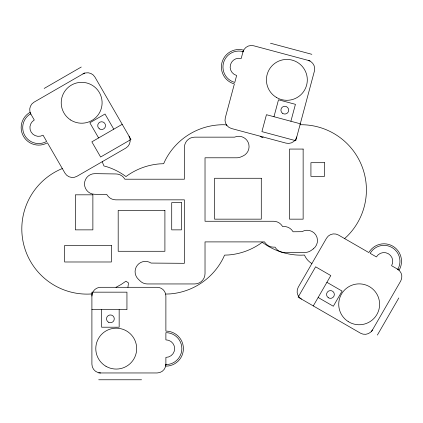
<?xml version="1.0" encoding="UTF-8"?>
<svg xmlns="http://www.w3.org/2000/svg" width="423" height="423" viewBox="0 0 423 423"><rect width="100%" height="100%" fill="white"/><g stroke="black" fill="none" stroke-linecap="round" stroke-linejoin="round"><path stroke-width="0.63" d="M91.902 296.058L92.33 293.351A8.761 8.761 0 0 1 100.663 287.296L157.123 287.296A8.761 8.761 0 0 1 165.456 293.351L165.885 296.058L165.885 331.103A17.523 17.523 0 0 1 183.402 348.626A17.523 17.523 0 0 1 165.885 366.144L165.885 357.382A8.761 8.761 0 0 0 174.646 348.626A8.761 8.761 0 0 0 165.885 339.865L165.885 332.658A15.963 15.963 0 0 1 181.848 348.626A15.963 15.963 0 0 1 165.885 364.589M273.967 116.722L278.503 99.796L295.428 104.333L290.892 121.258M313.279 305.919L330.802 275.569L315.627 266.807L298.104 297.158L360.491 333.176A8.761 8.761 0 0 0 372.457 329.972M371.484 331.653L400.687 281.073A8.761 8.761 0 0 0 397.483 269.107M377.385 335.064L398.804 297.972M344.602 238.577L347.309 236.071A65.221 65.221 0 0 0 301.192 124.732L300.029 124.774M263.138 136.999L262.255 137.66L260.187 136.206M44.166 88.449L81.258 67.03M84.669 72.936L34.083 102.139A8.761 8.761 0 0 0 30.879 114.104M122.205 124.325L91.854 141.848L100.616 157.018L130.966 139.5L94.948 77.113A8.761 8.761 0 0 0 82.982 73.909M116.002 287.296L121.11 284.499L125.969 281.179L128.486 282.934L127.936 287.296M62.308 168.544L62.075 168.634A65.221 65.221 0 0 0 92.151 293.911L92.198 293.906M165.631 294.08L170.025 293.911A65.221 65.221 0 0 0 223.021 258.501L224.576 255.122L228.436 254.974A65.221 65.221 0 0 0 261.652 242.717L262.255 242.242L262.857 242.717A65.221 65.221 0 0 0 301.192 255.175L304.481 255.043L304.66 255.503A17.523 17.523 0 0 0 311.328 263.185L311.91 263.513M91.902 309.684L126.942 309.684L126.942 292.166L91.902 292.166L91.902 364.198A8.761 8.761 0 0 0 100.663 372.959M98.712 372.959L157.123 372.959A8.761 8.761 0 0 0 165.885 364.198M98.712 379.775L141.546 379.775M270.482 43.225L311.851 54.313M310.091 60.896L253.673 45.779A8.761 8.761 0 0 0 242.945 51.971M300.293 123.775L266.448 114.707L261.911 131.632L295.762 140.7L314.405 71.122A8.761 8.761 0 0 0 308.208 60.389M326.91 282.315L342.085 291.077L333.324 306.252L318.149 297.491M226.961 125.573L226.469 124.854L223.318 124.732A65.221 65.221 0 0 0 165.203 160.343L163.648 163.717L159.794 163.87A65.221 65.221 0 0 0 126.572 176.127L125.969 176.597L125.372 176.127A65.221 65.221 0 0 0 107.188 166.863L103.936 165.943L102.192 161.729M113.776 129.189L105.015 114.014L89.84 122.776L98.601 137.951M119.159 309.684L119.159 327.206L101.636 327.206L101.636 309.684M397.821 269.303A15.963 15.963 0 0 0 391.973 247.492A15.963 15.963 0 0 0 370.167 253.335L376.407 256.935A8.761 8.761 0 0 1 388.372 253.731A8.761 8.761 0 0 1 391.582 265.697L399.169 270.08A17.523 17.523 0 0 0 392.756 246.144A17.523 17.523 0 0 0 368.819 252.557L338.469 235.035A8.761 8.761 0 0 0 326.503 238.244L298.273 287.138A8.761 8.761 0 0 0 301.477 299.103M243.045 51.595A15.963 15.963 0 0 0 223.492 62.884A15.963 15.963 0 0 0 234.781 82.437L236.642 75.479A8.761 8.761 0 0 1 230.45 64.751A8.761 8.761 0 0 1 241.179 58.554L243.447 50.094A17.523 17.523 0 0 0 221.985 62.482A17.523 17.523 0 0 0 234.379 83.939L225.306 117.79A8.761 8.761 0 0 0 231.503 128.523L286.038 143.133A8.761 8.761 0 0 0 296.766 136.941M30.683 113.766A15.963 15.963 0 0 0 24.841 135.577A15.963 15.963 0 0 0 46.646 141.419L43.046 135.18A8.761 8.761 0 0 1 31.08 131.976A8.761 8.761 0 0 1 34.284 120.005L29.906 112.418A17.523 17.523 0 0 0 23.492 136.354A17.523 17.523 0 0 0 47.429 142.768L64.952 173.118A8.761 8.761 0 0 0 76.917 176.322L125.811 148.092A8.761 8.761 0 0 0 129.02 136.127M313.263 248.898L311.185 250.421A10.316 10.316 0 0 1 305.094 252.409L284.066 252.409A10.316 10.316 0 0 1 275.489 247.825L275.087 247.154L273.554 247.154A10.316 10.316 0 0 1 264.972 242.569L264.571 241.898L205.023 241.898L205.023 273.633A10.316 10.316 0 0 1 194.707 283.949L147.394 283.949A10.316 10.316 0 0 1 140.182 281.009L138.226 279.101A10.316 10.316 0 0 1 151.074 263.074L184.386 263.312L184.386 199.846L115.854 199.846A10.316 10.316 0 0 1 107.278 195.257L106.797 194.458L94.673 194.289A10.316 10.316 0 0 1 84.505 183.825A10.316 10.316 0 0 1 94.969 173.652L116.002 173.953A10.316 10.316 0 0 1 124.462 178.58L124.838 179.209L184.386 179.209L184.386 147.474A10.316 10.316 0 0 1 194.707 137.152L234.575 137.152A10.316 10.316 0 0 1 248.19 142.414A10.316 10.316 0 0 1 242.929 156.024L240.93 156.907A10.316 10.316 0 0 1 236.758 157.79L205.023 157.79L205.023 221.261L273.554 221.261A10.316 10.316 0 0 1 282.136 225.845L282.538 226.517L284.066 226.517A10.316 10.316 0 0 1 292.647 231.101L293.049 231.772L301.927 231.688A10.316 10.316 0 0 1 315.791 234.897A10.316 10.316 0 0 1 313.263 248.898M303.138 149.065L289.512 149.065L289.512 219.156L303.138 219.156L303.138 149.065M324.552 162.696L310.926 162.696L310.926 176.322L324.552 176.322L324.552 162.696M261.282 178.268L214.556 178.268L214.556 219.156L261.282 219.156L261.282 178.268M92.875 194.818L75.352 194.818L75.352 229.863L92.875 229.863L92.875 194.818M181.456 202.606L171.722 202.606L171.722 229.863L181.456 229.863L181.456 202.606M164.907 210.395L118.186 210.395L118.186 251.278L164.907 251.278L164.907 210.395M111.371 245.44L64.645 245.44L64.645 261.985L111.371 261.985L111.371 245.44M328.396 297.781A3.892 3.892 0 0 0 334.344 294.604A3.892 3.892 0 0 0 328.618 291.045A3.892 3.892 0 0 0 328.396 297.781M348.187 321.554A20.441 20.441 0 0 0 379.595 305.205A20.441 20.441 0 0 0 349.731 286.181A20.441 20.441 0 0 0 348.187 321.554M282.633 113.385A3.892 3.892 0 0 0 288.682 110.403A3.892 3.892 0 0 0 283.077 106.659A3.892 3.892 0 0 0 282.633 113.385M276.647 97.57A20.441 20.441 0 0 0 307.31 79.868A20.441 20.441 0 0 0 276.647 62.16A20.441 20.441 0 0 0 276.647 97.57M108.447 322.21A3.892 3.892 0 0 0 114.289 318.836A3.892 3.892 0 0 0 108.447 315.463A3.892 3.892 0 0 0 108.447 322.21M106.014 366.329A20.441 20.441 0 0 0 136.677 348.626A20.441 20.441 0 0 0 106.014 330.918A20.441 20.441 0 0 0 106.014 366.329M99.447 128.883A3.892 3.892 0 0 0 105.496 125.901A3.892 3.892 0 0 0 99.891 122.152A3.892 3.892 0 0 0 99.447 128.883M70.678 120.01A20.441 20.441 0 0 0 102.086 103.661A20.441 20.441 0 0 0 72.222 84.637A20.441 20.441 0 0 0 70.678 120.01"/></g></svg>
